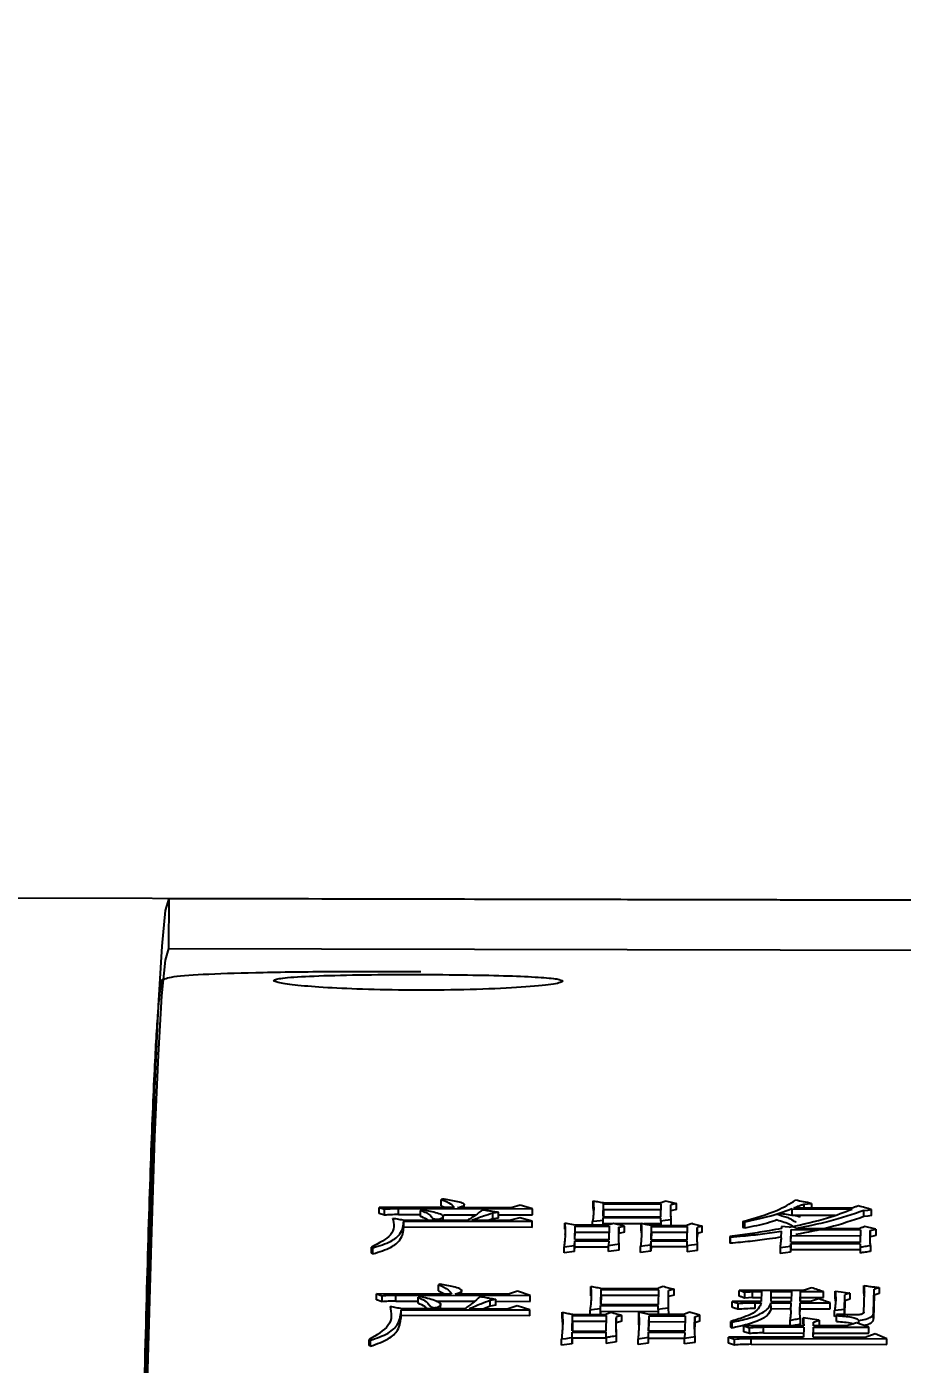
# Model space of a CAD drawing. Header units: millimetres. Extents: x 2454 to 4226, y 715 to 1968.
# Drawn here: x 2842.8 to 2855.07, y 1821.59 to 1840.33 of the extents above; entities that cross this region are included whole.
import ezdxf

# ---------------------------------------------------------------- set-up
doc = ezdxf.new("R2010")
doc.units = ezdxf.units.MM
doc.layers.add('标注', color=3, linetype='Continuous', lineweight=13)
doc.styles.add('SLDTEXTSTYLE1', font='txt.shx', dxfattribs={"width": 0.7, "bigfont": 'gbcbig.shx'})
doc.dimstyles.new('SLDDIMSTYLE12$0', dxfattribs={"dimtxt": 12, "dimasz": 10, "dimexe": 0, "dimexo": 0.0625, "dimgap": 0.875, "dimtad": 1, "dimdec": 1, "dimlfac": 1.8, "dimrnd": 1e-09, "dimzin": 12, "dimdsep": 46, "dimtxsty": 'SLDTEXTSTYLE1', "dimcen": 0.09, "dimdle": 8.16, "dimclrd": 3, "dimclre": 3, "dimadec": 0, "dimazin": 3, "dimtfac": 1, "dimtdec": 1, "dimtofl": 0, "dimtmove": 0, "dimatfit": 3, "dimfxl": 0, "dimfrac": 2, "dimtolj": 1, "dimlwd": 5, "dimlwe": 5, "dimarcsym": 0})

# ---------------------------------------------------------------- blocks, each defined once
blk = doc.blocks.new('*D56')
at = {"layer": 'Defpoints', "color": 0, "transparency": 16777216}
for p in [(3032.639, 1924.435), (3032.639, 1854.79), (2793.431, 1778.896)]:
    blk.add_point(p, dxfattribs=at)
at = {"layer": '标注', "color": 3, "linetype": 'Continuous', "lineweight": 5, "transparency": 16777216}
for p, q in [((3032.639, 1924.372), (3032.639, 1854.79)), ((2803.431, 1854.79), (3022.639, 1854.79))]:
    blk.add_line(p, q, dxfattribs=at)
at = {"layer": '标注', "color": 3, "lineweight": 5, "transparency": 16777216}
blk.add_line((2793.431, 1778.958), (2793.431, 1854.79), dxfattribs=at)
at = {"layer": '标注', "color": 3, "transparency": 16777216}
for points in [[(2803.431, 1856.457), (2803.431, 1853.123), (2793.431, 1854.79)], [(3022.639, 1856.457), (3022.639, 1853.123), (3032.639, 1854.79)]]:
    blk.add_solid(points, dxfattribs=at)
at = {"layer": '标注', "color": 0, "transparency": 16777216, "insert": (2913.035, 1869.379), "char_height": 12, "attachment_point": 5, "style": 'SLDTEXTSTYLE1'}
blk.add_mtext('\\A1;{\\H2.28571x;290}', dxfattribs=at)

msp = doc.modelspace()

# ---------------------------------------------------------------- linework, layer by layer
at = {"color": 7, "linetype": 'Continuous', "lineweight": 25}
for p, q in [((2890.687, 1828.021), (2841.19, 1828.127)), ((2844.789, 1828.119), (2844.788, 1827.419)), ((2844.789, 1828.119), (2885.287, 1828.033)), ((2844.788, 1827.419), (2885.186, 1827.332)), ((2848.627, 1823.907), (2848.607, 1823.899)), ((2848.607, 1823.813), (2848.607, 1823.899)), ((2847.737, 1823.704), (2847.737, 1823.789)), ((2847.737, 1823.789), (2847.814, 1823.767)), ((2848.789, 1823.787), (2847.737, 1823.789)), ((2847.814, 1823.682), (2847.737, 1823.704)), ((2847.814, 1823.682), (2847.814, 1823.767)), ((2848.009, 1823.69), (2848.009, 1823.775)), ((2848.009, 1823.775), (2849.888, 1823.771)), ((2848.009, 1823.69), (2848.32, 1823.689)), ((2848.32, 1823.664), (2848.32, 1823.749)), ((2848.607, 1823.813), (2848.666, 1823.787)), ((2849.587, 1823.785), (2848.837, 1823.787)), ((2848.928, 1823.787), (2848.928, 1823.838)), ((2849.331, 1823.713), (2849.41, 1823.724)), ((2849.715, 1823.821), (2849.587, 1823.785)), ((2849.888, 1823.771), (2849.715, 1823.821)), ((2850.742, 1823.746), (2850.739, 1823.795)), ((2850.742, 1823.759), (2850.743, 1823.735)), ((2850.878, 1823.661), (2850.883, 1823.841)), ((2850.884, 1823.756), (2850.881, 1823.661)), ((2850.883, 1823.841), (2851.691, 1823.839)), ((2851.689, 1823.754), (2850.884, 1823.756)), ((2850.894, 1823.855), (2851.672, 1823.853)), ((2851.686, 1823.659), (2851.691, 1823.839)), ((2851.827, 1823.743), (2851.827, 1823.828)), ((2851.906, 1823.759), (2851.827, 1823.743)), ((2853.519, 1823.768), (2854.366, 1823.766)), ((2853.519, 1823.768), (2853.52, 1823.683)), ((2854.367, 1823.78), (2853.549, 1823.782)), ((2854.531, 1823.661), (2854.531, 1823.746)), ((2848.082, 1823.513), (2848.082, 1823.598)), ((2848.082, 1823.598), (2849.883, 1823.595)), ((2849.883, 1823.51), (2848.082, 1823.513)), ((2848.092, 1823.613), (2848.978, 1823.611)), ((2848.636, 1823.612), (2848.636, 1823.67)), ((2848.642, 1823.688), (2849.096, 1823.687)), ((2849.036, 1823.611), (2849.581, 1823.61)), ((2849.332, 1823.628), (2849.279, 1823.61)), ((2849.41, 1823.639), (2849.332, 1823.628)), ((2849.41, 1823.686), (2849.888, 1823.685)), ((2849.709, 1823.646), (2849.581, 1823.61)), ((2849.883, 1823.595), (2849.709, 1823.646)), ((2850.485, 1823.541), (2850.339, 1823.568)), ((2850.479, 1823.339), (2850.484, 1823.527)), ((2850.484, 1823.527), (2850.961, 1823.526)), ((2850.942, 1823.54), (2850.485, 1823.541)), ((2850.73, 1823.541), (2850.73, 1823.593)), ((2850.876, 1823.607), (2850.877, 1823.647)), ((2850.877, 1823.647), (2851.685, 1823.645)), ((2850.877, 1823.562), (2850.877, 1823.647)), ((2850.877, 1823.562), (2850.877, 1823.54)), ((2851.007, 1823.561), (2850.877, 1823.562)), ((2850.878, 1823.661), (2851.686, 1823.659)), ((2851.021, 1823.566), (2850.942, 1823.54)), ((2850.961, 1823.526), (2850.956, 1823.338)), ((2851.176, 1823.528), (2851.021, 1823.566)), ((2851.41, 1823.561), (2851.04, 1823.561)), ((2851.097, 1823.511), (2851.176, 1823.528)), ((2851.684, 1823.56), (2851.449, 1823.56)), ((2851.549, 1823.336), (2851.555, 1823.524)), ((2851.555, 1823.524), (2852.061, 1823.523)), ((2851.556, 1823.539), (2852.042, 1823.538)), ((2851.684, 1823.599), (2851.685, 1823.645)), ((2851.684, 1823.599), (2851.684, 1823.539)), ((2851.831, 1823.538), (2851.831, 1823.616)), ((2852.056, 1823.335), (2852.061, 1823.523)), ((2852.197, 1823.426), (2852.197, 1823.511)), ((2852.833, 1823.594), (2852.833, 1823.509)), ((2852.862, 1823.5), (2852.861, 1823.585)), ((2853.376, 1823.523), (2853.375, 1823.494)), ((2853.52, 1823.683), (2854.129, 1823.682)), ((2850.342, 1823.423), (2850.343, 1823.4)), ((2850.476, 1823.255), (2850.478, 1823.324)), ((2850.478, 1823.324), (2850.955, 1823.323)), ((2850.478, 1823.239), (2850.478, 1823.324)), ((2850.956, 1823.338), (2850.479, 1823.339)), ((2850.481, 1823.339), (2850.484, 1823.442)), ((2850.484, 1823.442), (2850.959, 1823.441)), ((2850.955, 1823.323), (2850.953, 1823.257)), ((2851.176, 1823.443), (2851.097, 1823.426)), ((2851.547, 1823.262), (2851.549, 1823.322)), ((2851.549, 1823.336), (2852.056, 1823.335)), ((2851.549, 1823.322), (2852.055, 1823.32)), ((2851.549, 1823.237), (2851.549, 1823.322)), ((2851.555, 1823.439), (2851.552, 1823.336)), ((2852.059, 1823.438), (2851.555, 1823.439)), ((2852.053, 1823.252), (2852.055, 1823.32)), ((2852.197, 1823.426), (2852.195, 1823.373)), ((2852.266, 1823.444), (2852.197, 1823.426)), ((2852.661, 1823.288), (2852.66, 1823.373)), ((2853.371, 1823.365), (2853.374, 1823.459)), ((2853.505, 1823.302), (2853.511, 1823.479)), ((2853.508, 1823.302), (2853.511, 1823.395)), ((2853.511, 1823.479), (2854.484, 1823.477)), ((2853.511, 1823.395), (2854.482, 1823.392)), ((2854.465, 1823.492), (2853.579, 1823.494)), ((2854.484, 1823.477), (2854.479, 1823.3)), ((2854.617, 1823.353), (2854.62, 1823.465)), ((2854.618, 1823.31), (2854.62, 1823.38)), ((2847.633, 1823.234), (2847.652, 1823.225)), ((2847.652, 1823.141), (2847.633, 1823.15)), ((2850.33, 1823.237), (2850.476, 1823.255)), ((2850.33, 1823.153), (2850.33, 1823.237)), ((2850.476, 1823.171), (2850.33, 1823.153)), ((2850.476, 1823.171), (2850.478, 1823.239)), ((2850.478, 1823.239), (2850.953, 1823.238)), ((2850.953, 1823.257), (2851.1, 1823.278)), ((2850.953, 1823.173), (2850.953, 1823.257)), ((2851.1, 1823.193), (2850.953, 1823.173)), ((2851.401, 1823.16), (2851.401, 1823.244)), ((2851.547, 1823.177), (2851.401, 1823.16)), ((2851.549, 1823.237), (2851.547, 1823.177)), ((2852.053, 1823.236), (2851.549, 1823.237)), ((2852.053, 1823.252), (2852.053, 1823.167)), ((2852.2, 1823.185), (2852.053, 1823.167)), ((2852.2, 1823.185), (2852.2, 1823.269)), ((2853.504, 1823.245), (2853.505, 1823.284)), ((2853.504, 1823.245), (2853.504, 1823.161)), ((2853.504, 1823.161), (2853.505, 1823.2)), ((2854.479, 1823.3), (2853.505, 1823.302)), ((2853.505, 1823.284), (2854.478, 1823.282)), ((2853.505, 1823.284), (2853.505, 1823.2)), ((2853.505, 1823.2), (2854.477, 1823.198)), ((2854.478, 1823.282), (2854.477, 1823.234)), ((2854.624, 1823.258), (2854.624, 1823.173)), ((2847.702, 1822.494), (2847.702, 1822.578)), ((2847.702, 1822.578), (2847.779, 1822.552)), ((2848.753, 1822.576), (2847.702, 1822.578)), ((2848.592, 1822.715), (2848.572, 1822.705)), ((2848.572, 1822.621), (2848.572, 1822.705)), ((2848.572, 1822.621), (2848.661, 1822.576)), ((2849.552, 1822.574), (2848.802, 1822.576)), ((2848.893, 1822.575), (2848.892, 1822.635)), ((2849.679, 1822.616), (2849.552, 1822.574)), ((2849.853, 1822.557), (2849.679, 1822.616)), ((2850.706, 1822.55), (2850.704, 1822.601)), ((2850.843, 1822.431), (2850.848, 1822.639)), ((2850.848, 1822.639), (2851.656, 1822.637)), ((2850.858, 1822.655), (2851.637, 1822.653)), ((2851.651, 1822.429), (2851.656, 1822.637)), ((2851.792, 1822.54), (2851.792, 1822.624)), ((2853.681, 1822.626), (2852.785, 1822.628)), ((2852.785, 1822.545), (2852.785, 1822.628)), ((2852.863, 1822.519), (2852.863, 1822.602)), ((2852.97, 1822.612), (2853.096, 1822.612)), ((2853.096, 1822.612), (2853.093, 1822.472)), ((2853.229, 1822.471), (2853.233, 1822.611)), ((2853.233, 1822.611), (2853.515, 1822.611)), ((2853.233, 1822.528), (2853.233, 1822.611)), ((2853.515, 1822.611), (2853.511, 1822.471)), ((2853.638, 1822.47), (2853.642, 1822.61)), ((2853.642, 1822.61), (2853.963, 1822.61)), ((2853.642, 1822.527), (2853.642, 1822.61)), ((2853.963, 1822.526), (2853.963, 1822.61)), ((2854.129, 1822.532), (2854.129, 1822.616)), ((2854.258, 1822.36), (2854.263, 1822.567)), ((2854.53, 1822.323), (2854.537, 1822.596)), ((2854.666, 1822.316), (2854.674, 1822.644)), ((2854.743, 1822.582), (2854.675, 1822.56)), ((2847.779, 1822.468), (2847.702, 1822.494)), ((2847.779, 1822.468), (2847.779, 1822.552)), ((2847.974, 1822.478), (2847.974, 1822.561)), ((2847.974, 1822.561), (2849.853, 1822.557)), ((2847.974, 1822.478), (2848.285, 1822.477)), ((2848.285, 1822.448), (2848.285, 1822.531)), ((2848.535, 1822.476), (2849.077, 1822.475)), ((2848.6, 1822.373), (2848.6, 1822.442)), ((2849.296, 1822.406), (2849.204, 1822.371)), ((2849.296, 1822.49), (2849.374, 1822.503)), ((2849.375, 1822.419), (2849.296, 1822.406)), ((2849.375, 1822.475), (2849.853, 1822.474)), ((2849.674, 1822.413), (2849.546, 1822.371)), ((2849.848, 1822.353), (2849.674, 1822.413)), ((2850.841, 1822.368), (2850.842, 1822.414)), ((2850.842, 1822.414), (2851.65, 1822.412)), ((2850.842, 1822.331), (2850.842, 1822.414)), ((2850.843, 1822.431), (2851.651, 1822.429)), ((2850.848, 1822.555), (2850.845, 1822.431)), ((2851.654, 1822.554), (2850.848, 1822.555)), ((2851.649, 1822.359), (2851.65, 1822.412)), ((2851.871, 1822.56), (2851.792, 1822.54)), ((2851.796, 1822.296), (2851.795, 1822.379)), ((2853.093, 1822.472), (2852.684, 1822.473)), ((2852.684, 1822.389), (2852.684, 1822.473)), ((2852.771, 1822.363), (2852.771, 1822.446)), ((2852.97, 1822.528), (2853.094, 1822.528)), ((2853.005, 1822.455), (2853.092, 1822.455)), ((2853.005, 1822.372), (2853.005, 1822.455)), ((2853.228, 1822.455), (2853.511, 1822.454)), ((2853.229, 1822.372), (2853.228, 1822.455)), ((2853.229, 1822.471), (2853.511, 1822.471)), ((2853.231, 1822.471), (2853.233, 1822.528)), ((2853.233, 1822.528), (2853.513, 1822.527)), ((2853.508, 1822.345), (2853.511, 1822.454)), ((2853.634, 1822.345), (2853.637, 1822.454)), ((2853.637, 1822.454), (2854.056, 1822.453)), ((2853.638, 1822.371), (2853.637, 1822.454)), ((2853.784, 1822.47), (2853.638, 1822.47)), ((2853.64, 1822.47), (2853.642, 1822.527)), ((2853.642, 1822.527), (2853.963, 1822.526)), ((2854.132, 1822.483), (2854.129, 1822.532)), ((2854.132, 1822.499), (2854.133, 1822.475)), ((2854.264, 1822.483), (2854.258, 1822.277)), ((2854.332, 1822.506), (2854.264, 1822.483)), ((2854.675, 1822.56), (2854.666, 1822.233)), ((2848.047, 1822.274), (2848.047, 1822.357)), ((2848.047, 1822.357), (2849.848, 1822.353)), ((2849.848, 1822.27), (2848.047, 1822.274)), ((2848.057, 1822.374), (2848.943, 1822.372)), ((2849.001, 1822.372), (2849.546, 1822.371)), ((2850.444, 1822.059), (2850.449, 1822.276)), ((2850.449, 1822.192), (2850.446, 1822.059)), ((2850.449, 1822.276), (2850.926, 1822.274)), ((2850.924, 1822.191), (2850.449, 1822.192)), ((2850.45, 1822.292), (2850.907, 1822.291)), ((2850.695, 1822.292), (2850.695, 1822.352)), ((2850.842, 1822.331), (2850.841, 1822.291)), ((2851.649, 1822.329), (2850.842, 1822.331)), ((2850.921, 1822.058), (2850.926, 1822.274)), ((2851.062, 1822.174), (2851.062, 1822.257)), ((2851.141, 1822.194), (2851.062, 1822.174)), ((2851.52, 1822.29), (2851.375, 1822.324)), ((2851.514, 1822.057), (2851.52, 1822.273)), ((2852.007, 1822.289), (2851.52, 1822.29)), ((2851.52, 1822.273), (2852.026, 1822.272)), ((2851.649, 1822.359), (2851.649, 1822.29)), ((2851.796, 1822.296), (2851.748, 1822.289)), ((2852.086, 1822.322), (2852.007, 1822.289)), ((2852.026, 1822.272), (2852.021, 1822.056)), ((2852.231, 1822.278), (2852.086, 1822.322)), ((2852.162, 1822.258), (2852.231, 1822.278)), ((2852.231, 1822.195), (2852.162, 1822.175)), ((2852.667, 1822.11), (2852.667, 1822.193)), ((2853.229, 1822.372), (2853.509, 1822.371)), ((2853.635, 1822.285), (2853.634, 1822.345)), ((2853.635, 1822.287), (2853.638, 1822.371)), ((2853.638, 1822.371), (2854.056, 1822.37)), ((2853.903, 1822.208), (2853.68, 1822.242)), ((2853.825, 1822.181), (2853.903, 1822.208)), ((2854.121, 1822.261), (2854.121, 1822.344)), ((2854.149, 1822.264), (2854.121, 1822.261)), ((2854.149, 1822.291), (2854.149, 1822.274)), ((2854.149, 1822.191), (2854.149, 1822.274)), ((2854.666, 1822.233), (2854.666, 1822.316)), ((2850.441, 1821.963), (2850.443, 1822.042)), ((2850.443, 1822.042), (2850.92, 1822.041)), ((2850.443, 1821.959), (2850.443, 1822.042)), ((2850.444, 1822.059), (2850.921, 1822.058)), ((2850.918, 1821.966), (2850.92, 1822.041)), ((2851.512, 1821.971), (2851.514, 1822.04)), ((2852.021, 1822.056), (2851.514, 1822.057)), ((2851.514, 1822.04), (2852.02, 1822.039)), ((2851.514, 1821.957), (2851.514, 1822.04)), ((2851.517, 1822.057), (2851.52, 1822.19)), ((2851.52, 1822.19), (2852.024, 1822.189)), ((2852.02, 1822.039), (2852.018, 1821.96)), ((2852.85, 1822.132), (2852.927, 1822.105)), ((2853.687, 1822.13), (2852.85, 1822.132)), ((2852.85, 1822.049), (2852.85, 1822.132)), ((2852.927, 1822.022), (2852.85, 1822.049)), ((2852.927, 1822.022), (2852.927, 1822.105)), ((2853.122, 1822.115), (2853.687, 1822.113)), ((2853.122, 1822.032), (2853.122, 1822.115)), ((2853.122, 1822.032), (2853.685, 1822.03)), ((2853.681, 1822.159), (2853.684, 1822.13)), ((2853.687, 1822.113), (2853.683, 1821.97)), ((2853.82, 1821.97), (2853.823, 1822.113)), ((2853.822, 1821.97), (2853.823, 1822.03)), ((2853.823, 1822.113), (2854.602, 1822.111)), ((2853.823, 1822.03), (2854.602, 1822.028)), ((2853.824, 1822.13), (2853.825, 1822.181)), ((2854.291, 1822.129), (2853.824, 1822.13)), ((2853.825, 1822.13), (2853.825, 1822.181)), ((2854.428, 1822.173), (2854.291, 1822.129)), ((2854.602, 1822.111), (2854.428, 1822.173)), ((2854.687, 1822.019), (2854.55, 1821.968)), ((2854.851, 1821.95), (2854.687, 1822.019)), ((2847.598, 1821.938), (2847.617, 1821.928)), ((2847.617, 1821.845), (2847.598, 1821.856)), ((2850.295, 1821.86), (2850.295, 1821.943)), ((2850.441, 1821.88), (2850.295, 1821.86)), ((2850.443, 1821.959), (2850.441, 1821.88)), ((2850.918, 1821.958), (2850.443, 1821.959)), ((2850.918, 1821.966), (2850.918, 1821.883)), ((2851.065, 1821.907), (2850.918, 1821.883)), ((2851.065, 1821.907), (2851.065, 1821.989)), ((2851.366, 1821.951), (2851.512, 1821.971)), ((2851.366, 1821.868), (2851.366, 1821.951)), ((2851.512, 1821.888), (2851.366, 1821.868)), ((2851.512, 1821.888), (2851.514, 1821.957)), ((2851.514, 1821.957), (2852.018, 1821.956)), ((2852.018, 1821.96), (2852.165, 1821.98)), ((2852.018, 1821.877), (2852.018, 1821.96)), ((2852.165, 1821.897), (2852.018, 1821.877)), ((2852.632, 1821.972), (2852.719, 1821.944)), ((2853.683, 1821.97), (2852.632, 1821.972)), ((2852.632, 1821.889), (2852.632, 1821.972)), ((2852.719, 1821.862), (2852.632, 1821.889)), ((2852.719, 1821.862), (2852.719, 1821.944)), ((2852.953, 1821.872), (2852.953, 1821.954)), ((2852.953, 1821.954), (2854.851, 1821.95)), ((2852.953, 1821.872), (2854.851, 1821.867)), ((2854.55, 1821.968), (2853.82, 1821.97))]:
    msp.add_line(p, q, dxfattribs=at)
at = {"color": 7, "linetype": 'Continuous', "lineweight": 25, "flags": 128}
for points in [[(2844.789, 1828.119), (2844.74, 1827.952), (2844.691, 1827.449), (2844.641, 1826.614), (2844.591, 1825.45), (2844.541, 1823.963), (2844.492, 1822.159), (2844.443, 1820.048), (2844.395, 1817.638), (2844.349, 1814.942), (2844.303, 1811.971), (2844.26, 1808.74), (2844.218, 1805.264), (2844.178, 1801.559), (2844.14, 1797.641), (2844.104, 1793.53), (2844.071, 1789.245), (2844.041, 1784.805), (2844.013, 1780.232), (2843.988, 1775.546), (2843.966, 1770.769), (2843.948, 1765.925), (2843.932, 1761.034), (2843.92, 1756.121)], [(2844.788, 1827.419), (2844.739, 1827.252), (2844.69, 1826.755), (2844.641, 1825.928), (2844.591, 1824.775), (2844.542, 1823.302), (2844.493, 1821.516), (2844.445, 1819.425), (2844.398, 1817.039), (2844.351, 1814.369), (2844.307, 1811.428), (2844.263, 1808.228), (2844.222, 1804.786), (2844.182, 1801.116), (2844.145, 1797.237), (2844.109, 1793.166), (2844.077, 1788.923), (2844.046, 1784.526), (2844.019, 1779.997), (2843.994, 1775.357), (2843.982, 1772.692)], [(2850.739, 1823.795), (2850.739, 1823.843), (2850.739, 1823.88)], [(2848.32, 1823.749), (2848.33, 1823.753), (2848.34, 1823.757)], [(2849.332, 1823.628), (2849.331, 1823.675), (2849.331, 1823.713)], [(2849.41, 1823.639), (2849.41, 1823.686), (2849.41, 1823.724)], [(2849.888, 1823.685), (2849.888, 1823.733), (2849.888, 1823.771)], [(2850.884, 1823.756), (2850.883, 1823.803), (2850.883, 1823.841)], [(2851.906, 1823.759), (2851.906, 1823.807), (2851.906, 1823.844)], [(2853.319, 1823.697), (2853.32, 1823.698), (2853.331, 1823.701), (2853.342, 1823.704)], [(2853.687, 1823.835), (2853.741, 1823.84), (2853.795, 1823.846)], [(2853.687, 1823.835), (2853.687, 1823.787), (2853.687, 1823.782)], [(2853.795, 1823.846), (2853.795, 1823.798), (2853.795, 1823.782)], [(2854.531, 1823.746), (2854.585, 1823.753), (2854.639, 1823.76)], [(2854.639, 1823.675), (2854.639, 1823.723), (2854.639, 1823.76)], [(2849.883, 1823.51), (2849.883, 1823.557), (2849.883, 1823.595)], [(2850.34, 1823.483), (2850.34, 1823.53), (2850.339, 1823.568)], [(2850.484, 1823.442), (2850.484, 1823.489), (2850.484, 1823.527)], [(2850.876, 1823.607), (2850.833, 1823.603), (2850.79, 1823.598), (2850.73, 1823.593)], [(2850.876, 1823.54), (2850.876, 1823.569), (2850.876, 1823.607)], [(2851.097, 1823.511), (2851.097, 1823.463), (2851.097, 1823.426)], [(2851.176, 1823.443), (2851.176, 1823.491), (2851.176, 1823.528)], [(2851.411, 1823.483), (2851.41, 1823.531), (2851.41, 1823.568)], [(2851.555, 1823.439), (2851.555, 1823.487), (2851.555, 1823.524)], [(2851.831, 1823.616), (2851.788, 1823.611), (2851.746, 1823.606), (2851.684, 1823.599)], [(2852.266, 1823.444), (2852.266, 1823.491), (2852.266, 1823.529)], [(2852.861, 1823.585), (2852.847, 1823.589), (2852.833, 1823.594)], [(2852.862, 1823.5), (2852.847, 1823.504), (2852.833, 1823.509)], [(2853.482, 1823.511), (2853.429, 1823.517), (2853.376, 1823.523)], [(2854.639, 1823.675), (2854.585, 1823.668), (2854.531, 1823.661)], [(2852.651, 1823.384), (2852.651, 1823.337), (2852.651, 1823.3)], [(2853.511, 1823.395), (2853.511, 1823.442), (2853.511, 1823.479)], [(2854.62, 1823.465), (2854.62, 1823.418), (2854.62, 1823.38)], [(2854.698, 1823.483), (2854.699, 1823.435), (2854.699, 1823.398)], [(2847.633, 1823.15), (2847.633, 1823.18), (2847.633, 1823.207), (2847.633, 1823.234)], [(2847.652, 1823.141), (2847.652, 1823.171), (2847.652, 1823.198), (2847.652, 1823.225)], [(2850.476, 1823.171), (2850.476, 1823.218), (2850.476, 1823.255)], [(2851.1, 1823.193), (2851.1, 1823.241), (2851.1, 1823.278)], [(2851.547, 1823.262), (2851.505, 1823.257), (2851.462, 1823.252), (2851.401, 1823.244)], [(2851.547, 1823.177), (2851.547, 1823.225), (2851.547, 1823.262)], [(2852.2, 1823.269), (2852.157, 1823.264), (2852.115, 1823.259), (2852.053, 1823.252)], [(2853.357, 1823.228), (2853.43, 1823.237), (2853.504, 1823.245)], [(2853.357, 1823.228), (2853.357, 1823.18), (2853.357, 1823.143)], [(2853.504, 1823.161), (2853.431, 1823.152), (2853.357, 1823.143)], [(2854.477, 1823.234), (2854.477, 1823.187), (2854.477, 1823.15)], [(2850.704, 1822.601), (2850.703, 1822.648), (2850.703, 1822.684)], [(2850.848, 1822.555), (2850.848, 1822.602), (2850.848, 1822.639)], [(2851.871, 1822.56), (2851.871, 1822.606), (2851.871, 1822.643)], [(2852.863, 1822.602), (2852.906, 1822.606), (2852.938, 1822.609), (2852.97, 1822.612)], [(2852.97, 1822.528), (2852.97, 1822.575), (2852.97, 1822.612)], [(2854.129, 1822.616), (2854.213, 1822.605), (2854.273, 1822.597), (2854.332, 1822.589)], [(2854.264, 1822.483), (2854.264, 1822.53), (2854.263, 1822.567)], [(2854.332, 1822.589), (2854.332, 1822.543), (2854.332, 1822.506)], [(2854.53, 1822.612), (2854.53, 1822.658), (2854.53, 1822.695)], [(2854.675, 1822.56), (2854.675, 1822.607), (2854.674, 1822.644)], [(2854.743, 1822.666), (2854.743, 1822.619), (2854.743, 1822.582)], [(2848.285, 1822.531), (2848.29, 1822.534), (2848.297, 1822.537), (2848.305, 1822.541)], [(2849.296, 1822.406), (2849.296, 1822.453), (2849.296, 1822.49)], [(2849.375, 1822.419), (2849.375, 1822.466), (2849.374, 1822.503)], [(2849.853, 1822.474), (2849.853, 1822.52), (2849.853, 1822.557)], [(2851.795, 1822.379), (2851.753, 1822.373), (2851.71, 1822.368), (2851.649, 1822.359)], [(2852.97, 1822.528), (2852.916, 1822.524), (2852.863, 1822.519)], [(2854.056, 1822.37), (2854.056, 1822.416), (2854.056, 1822.453)], [(2849.848, 1822.27), (2849.848, 1822.317), (2849.848, 1822.353)], [(2850.304, 1822.239), (2850.304, 1822.286), (2850.304, 1822.323)], [(2850.449, 1822.192), (2850.449, 1822.239), (2850.449, 1822.276)], [(2850.841, 1822.368), (2850.798, 1822.363), (2850.754, 1822.358), (2850.695, 1822.352)], [(2850.841, 1822.291), (2850.841, 1822.331), (2850.841, 1822.368)], [(2851.141, 1822.194), (2851.14, 1822.241), (2851.14, 1822.277)], [(2851.375, 1822.24), (2851.375, 1822.287), (2851.375, 1822.324)], [(2851.52, 1822.19), (2851.52, 1822.237), (2851.52, 1822.273)], [(2852.162, 1822.258), (2852.162, 1822.212), (2852.162, 1822.175)], [(2852.231, 1822.195), (2852.231, 1822.242), (2852.231, 1822.278)], [(2852.667, 1822.193), (2852.676, 1822.188), (2852.686, 1822.183)], [(2853.495, 1822.208), (2853.495, 1822.162), (2853.495, 1822.131)], [(2853.642, 1822.152), (2853.641, 1822.198), (2853.641, 1822.235)], [(2853.681, 1822.159), (2853.681, 1822.205), (2853.68, 1822.242)], [(2853.903, 1822.208), (2853.904, 1822.161), (2853.904, 1822.13)], [(2854.258, 1822.36), (2854.215, 1822.355), (2854.168, 1822.35), (2854.121, 1822.344)], [(2854.258, 1822.277), (2854.258, 1822.324), (2854.258, 1822.36)], [(2854.458, 1822.162), (2854.458, 1822.172), (2854.458, 1822.206)], [(2852.686, 1822.1), (2852.676, 1822.105), (2852.667, 1822.11)], [(2852.686, 1822.1), (2852.686, 1822.13), (2852.686, 1822.157), (2852.686, 1822.183)], [(2853.823, 1822.03), (2853.823, 1822.077), (2853.823, 1822.113)], [(2854.602, 1822.028), (2854.602, 1822.075), (2854.602, 1822.111)], [(2847.598, 1821.856), (2847.598, 1821.886), (2847.598, 1821.912), (2847.598, 1821.938)], [(2847.617, 1821.845), (2847.617, 1821.875), (2847.617, 1821.902), (2847.617, 1821.928)], [(2850.441, 1821.963), (2850.399, 1821.957), (2850.356, 1821.951), (2850.295, 1821.943)], [(2850.441, 1821.88), (2850.441, 1821.927), (2850.441, 1821.963)], [(2851.512, 1821.888), (2851.512, 1821.935), (2851.512, 1821.971)], [(2852.165, 1821.897), (2852.165, 1821.944), (2852.165, 1821.98)], [(2854.851, 1821.867), (2854.851, 1821.914), (2854.851, 1821.95)]]:
    msp.add_lwpolyline(points, dxfattribs=at)
at = {"color": 7, "linetype": 'Continuous', "lineweight": 25}
for points, knots in [([(2844.689, 1826.972), (2844.725, 1826.991), (2844.799, 1827.027), (2845.323, 1827.063), (2846.11, 1827.086), (2847.146, 1827.098), (2847.925, 1827.097), (2848.321, 1827.097)], [0, 0, 0, 0, 0.184904, 0.370075, 0.564934, 0.778648, 1, 1, 1, 1]), ([(2843.979, 1772.695), (2843.981, 1773.153), (2843.99, 1775.448), (2844.008, 1779.538), (2844.036, 1784.857), (2844.072, 1790.529), (2844.116, 1796.438), (2844.17, 1802.411), (2844.23, 1807.886), (2844.294, 1812.774), (2844.361, 1817.034), (2844.426, 1820.301), (2844.485, 1822.717), (2844.539, 1824.466), (2844.591, 1825.737), (2844.641, 1826.594), (2844.673, 1826.846), (2844.689, 1826.972)], [0, 0, 0, 0, 0.015982, 0.079971, 0.143956, 0.207938, 0.29112, 0.374568, 0.45775, 0.540927, 0.624368, 0.707543, 0.76895, 0.830357, 0.891763, 0.945879, 1, 1, 1, 1]), ([(2850.314, 1826.96), (2850.297, 1826.971), (2850.264, 1826.992), (2849.983, 1827.017), (2849.552, 1827.036), (2848.965, 1827.049), (2848.263, 1827.054), (2847.526, 1827.051), (2846.876, 1827.037), (2846.431, 1827.013), (2846.24, 1826.981), (2846.276, 1826.945), (2846.499, 1826.908), (2846.888, 1826.874), (2847.432, 1826.846), (2848.108, 1826.831), (2848.845, 1826.835), (2849.534, 1826.859), (2850.043, 1826.897), (2850.282, 1826.933), (2850.306, 1826.953), (2850.314, 1826.96)], [0, 0, 0, 0, 0.045822, 0.091814, 0.140485, 0.193898, 0.252615, 0.314733, 0.376987, 0.434762, 0.486088, 0.532887, 0.578622, 0.626347, 0.678147, 0.735419, 0.797023, 0.859506, 0.918953, 0.972133, 1, 1, 1, 1]), ([(2848.607, 1823.899), (2848.658, 1823.88), (2848.748, 1823.848), (2848.776, 1823.805), (2848.789, 1823.787)], [0, 0, 0, 0, 0.565821, 1, 1, 1, 1]), ([(2848.837, 1823.787), (2848.856, 1823.791), (2848.892, 1823.8), (2848.925, 1823.815), (2848.934, 1823.827), (2848.93, 1823.839), (2848.892, 1823.856), (2848.79, 1823.881), (2848.692, 1823.897), (2848.627, 1823.907)], [0, 0, 0, 0, 0.1207964, 0.2377542, 0.2839081, 0.3303299, 0.4243308, 0.6202445, 1, 1, 1, 1]), ([(2850.739, 1823.88), (2850.741, 1823.849), (2850.747, 1823.786), (2850.741, 1823.69), (2850.734, 1823.625), (2850.73, 1823.593)], [0, 0, 0, 0, 0.333348, 0.666568, 1, 1, 1, 1]), ([(2850.739, 1823.88), (2850.752, 1823.878), (2850.779, 1823.874), (2850.83, 1823.865), (2850.869, 1823.859), (2850.894, 1823.855)], [0, 0, 0, 0, 0.2577875, 0.515575, 1, 1, 1, 1]), ([(2851.672, 1823.853), (2851.682, 1823.857), (2851.701, 1823.863), (2851.727, 1823.872), (2851.743, 1823.878), (2851.751, 1823.881)], [0, 0, 0, 0, 0.384046, 0.692023, 1, 1, 1, 1]), ([(2851.751, 1823.881), (2851.777, 1823.875), (2851.816, 1823.866), (2851.867, 1823.853), (2851.893, 1823.847), (2851.906, 1823.844)], [0, 0, 0, 0, 0.5, 0.75, 1, 1, 1, 1]), ([(2852.833, 1823.594), (2853.005, 1823.643), (2853.309, 1823.729), (2853.492, 1823.842), (2853.572, 1823.89)], [0, 0, 0, 0, 0.565913, 1, 1, 1, 1]), ([(2853.795, 1823.846), (2853.757, 1823.853), (2853.683, 1823.868), (2853.609, 1823.883), (2853.572, 1823.89)], [0, 0, 0, 0, 0.5, 1, 1, 1, 1]), ([(2847.814, 1823.767), (2847.85, 1823.769), (2847.914, 1823.774), (2847.98, 1823.775), (2848.009, 1823.775)], [0, 0, 0, 0, 0.558776, 1, 1, 1, 1]), ([(2848.009, 1823.69), (2847.972, 1823.689), (2847.906, 1823.689), (2847.843, 1823.684), (2847.814, 1823.682)], [0, 0, 0, 0, 0.5611538, 1, 1, 1, 1]), ([(2848.32, 1823.749), (2848.346, 1823.738), (2848.403, 1823.716), (2848.464, 1823.676), (2848.475, 1823.64), (2848.521, 1823.626), (2848.541, 1823.623), (2848.562, 1823.623), (2848.583, 1823.626), (2848.606, 1823.633), (2848.625, 1823.644), (2848.64, 1823.657), (2848.637, 1823.671), (2848.605, 1823.693), (2848.505, 1823.724), (2848.405, 1823.745), (2848.34, 1823.757), (2848.34, 1823.757)], [0, 0, 0, 0, 0.118915, 0.255033, 0.3903, 0.410217, 0.430101, 0.450488, 0.468438, 0.491867, 0.540043, 0.576412, 0.613196, 0.663362, 0.784679, 0.997714, 1, 1, 1, 1]), ([(2849.187, 1823.758), (2849.154, 1823.73), (2849.108, 1823.692), (2849.031, 1823.643), (2848.995, 1823.622), (2848.978, 1823.611)], [0, 0, 0, 0, 0.550283, 0.775099, 1, 1, 1, 1]), ([(2849.036, 1823.611), (2849.063, 1823.621), (2849.117, 1823.641), (2849.212, 1823.676), (2849.287, 1823.699), (2849.331, 1823.713)], [0, 0, 0, 0, 0.284329, 0.568686, 1, 1, 1, 1]), ([(2849.187, 1823.758), (2849.214, 1823.754), (2849.264, 1823.746), (2849.339, 1823.735), (2849.386, 1823.727), (2849.41, 1823.724)], [0, 0, 0, 0, 0.363875, 0.681938, 1, 1, 1, 1]), ([(2851.831, 1823.616), (2851.828, 1823.649), (2851.825, 1823.698), (2851.826, 1823.768), (2851.827, 1823.806), (2851.827, 1823.828)], [0, 0, 0, 0, 0.4566215, 0.6849212, 1, 1, 1, 1]), ([(2851.828, 1823.655), (2851.827, 1823.67), (2851.826, 1823.692), (2851.826, 1823.701), (2851.826, 1823.704)], [0, 0, 0, 0, 0.668607, 1, 1, 1, 1]), ([(2851.906, 1823.844), (2851.899, 1823.843), (2851.886, 1823.84), (2851.867, 1823.836), (2851.847, 1823.832), (2851.834, 1823.829), (2851.827, 1823.828)], [0, 0, 0, 0, 0.2500001, 0.5000003, 0.7500004, 1, 1, 1, 1]), ([(2853.519, 1823.768), (2853.413, 1823.729), (2853.22, 1823.658), (2852.972, 1823.608), (2852.861, 1823.585)], [0, 0, 0, 0, 0.554947, 1, 1, 1, 1]), ([(2853.313, 1823.695), (2853.359, 1823.681), (2853.428, 1823.661), (2853.51, 1823.63), (2853.534, 1823.607), (2853.557, 1823.594), (2853.574, 1823.59), (2853.58, 1823.589), (2853.582, 1823.589)], [0, 0, 0, 0, 0.443256, 0.664593, 0.858762, 0.956228, 0.981842, 1, 1, 1, 1]), ([(2853.644, 1823.655), (2853.612, 1823.662), (2853.519, 1823.682), (2853.413, 1823.695), (2853.342, 1823.704)], [0, 0, 0, 0, 0.337667, 1, 1, 1, 1]), ([(2853.482, 1823.511), (2853.67, 1823.553), (2854.002, 1823.625), (2854.256, 1823.724), (2854.366, 1823.766)], [0, 0, 0, 0, 0.565308, 1, 1, 1, 1]), ([(2853.549, 1823.782), (2853.567, 1823.79), (2853.598, 1823.803), (2853.644, 1823.821), (2853.673, 1823.83), (2853.687, 1823.835)], [0, 0, 0, 0, 0.4263958, 0.7128373, 1, 1, 1, 1]), ([(2854.531, 1823.746), (2854.374, 1823.692), (2854.091, 1823.595), (2853.737, 1823.525), (2853.579, 1823.494)], [0, 0, 0, 0, 0.5550598, 1, 1, 1, 1]), ([(2854.456, 1823.811), (2854.441, 1823.806), (2854.411, 1823.796), (2854.382, 1823.786), (2854.367, 1823.78)], [0, 0, 0, 0, 0.499998, 1, 1, 1, 1]), ([(2854.639, 1823.76), (2854.608, 1823.769), (2854.547, 1823.786), (2854.486, 1823.803), (2854.456, 1823.811)], [0, 0, 0, 0, 0.5, 1, 1, 1, 1]), ([(2847.927, 1823.639), (2847.945, 1823.559), (2847.977, 1823.415), (2847.738, 1823.29), (2847.633, 1823.234)], [0, 0, 0, 0, 0.556731, 1, 1, 1, 1]), ([(2847.652, 1823.225), (2847.742, 1823.253), (2847.918, 1823.307), (2848.068, 1823.442), (2848.077, 1823.539), (2848.082, 1823.598)], [0, 0, 0, 0, 0.2883621, 0.5664153, 1, 1, 1, 1]), ([(2847.652, 1823.141), (2847.742, 1823.168), (2847.918, 1823.223), (2848.068, 1823.357), (2848.077, 1823.454), (2848.082, 1823.513)], [0, 0, 0, 0, 0.288478, 0.566518, 1, 1, 1, 1]), ([(2847.927, 1823.639), (2847.955, 1823.635), (2848.01, 1823.626), (2848.064, 1823.617), (2848.092, 1823.613)], [0, 0, 0, 0, 0.4998834, 1, 1, 1, 1]), ([(2848.424, 1823.612), (2848.398, 1823.628), (2848.367, 1823.646), (2848.326, 1823.661), (2848.32, 1823.664)], [0, 0, 0, 0, 0.85571, 1, 1, 1, 1]), ([(2850.339, 1823.568), (2850.342, 1823.533), (2850.348, 1823.461), (2850.343, 1823.37), (2850.336, 1823.295), (2850.332, 1823.256), (2850.33, 1823.237)], [0, 0, 0, 0, 0.320886, 0.660346, 0.83017, 1, 1, 1, 1]), ([(2851.1, 1823.278), (2851.098, 1823.322), (2851.094, 1823.383), (2851.096, 1823.46), (2851.097, 1823.494), (2851.097, 1823.511)], [0, 0, 0, 0, 0.5573376, 0.7786669, 1, 1, 1, 1]), ([(2851.41, 1823.568), (2851.412, 1823.543), (2851.416, 1823.494), (2851.416, 1823.415), (2851.41, 1823.332), (2851.404, 1823.273), (2851.401, 1823.244)], [0, 0, 0, 0, 0.2326628, 0.4653423, 0.7326393, 1, 1, 1, 1]), ([(2851.41, 1823.568), (2851.423, 1823.566), (2851.449, 1823.56), (2851.497, 1823.551), (2851.533, 1823.543), (2851.556, 1823.539)], [0, 0, 0, 0, 0.264295, 0.52859, 1, 1, 1, 1]), ([(2852.042, 1823.538), (2852.052, 1823.542), (2852.071, 1823.548), (2852.097, 1823.558), (2852.113, 1823.564), (2852.121, 1823.567)], [0, 0, 0, 0, 0.384046, 0.692023, 1, 1, 1, 1]), ([(2852.121, 1823.567), (2852.145, 1823.56), (2852.181, 1823.551), (2852.23, 1823.538), (2852.254, 1823.532), (2852.266, 1823.529)], [0, 0, 0, 0, 0.5, 0.75, 1, 1, 1, 1]), ([(2852.2, 1823.269), (2852.197, 1823.302), (2852.193, 1823.359), (2852.194, 1823.439), (2852.196, 1823.487), (2852.197, 1823.511)], [0, 0, 0, 0, 0.396039, 0.697993, 1, 1, 1, 1]), ([(2852.266, 1823.529), (2852.26, 1823.527), (2852.249, 1823.524), (2852.232, 1823.52), (2852.214, 1823.516), (2852.203, 1823.513), (2852.197, 1823.511)], [0, 0, 0, 0, 0.25, 0.5, 0.750001, 1, 1, 1, 1]), ([(2853.313, 1823.615), (2853.27, 1823.6), (2853.14, 1823.554), (2852.974, 1823.522), (2852.862, 1823.5)], [0, 0, 0, 0, 0.325954, 1, 1, 1, 1]), ([(2853.578, 1823.505), (2853.576, 1823.505), (2853.57, 1823.505), (2853.555, 1823.51), (2853.531, 1823.524), (2853.499, 1823.552), (2853.413, 1823.58), (2853.348, 1823.601), (2853.313, 1823.61), (2853.313, 1823.61)], [0, 0, 0, 0, 0.0099124, 0.0448245, 0.1433349, 0.360611, 0.6772081, 0.995482, 1, 1, 1, 1]), ([(2854.531, 1823.661), (2854.374, 1823.607), (2854.091, 1823.51), (2853.737, 1823.44), (2853.579, 1823.409)], [0, 0, 0, 0, 0.554998, 1, 1, 1, 1]), ([(2854.544, 1823.521), (2854.531, 1823.516), (2854.504, 1823.506), (2854.478, 1823.497), (2854.465, 1823.492)], [0, 0, 0, 0, 0.499998, 1, 1, 1, 1]), ([(2854.698, 1823.483), (2854.673, 1823.489), (2854.621, 1823.502), (2854.57, 1823.514), (2854.544, 1823.521)], [0, 0, 0, 0, 0.5, 1, 1, 1, 1]), ([(2851.414, 1823.435), (2851.414, 1823.435), (2851.414, 1823.437), (2851.413, 1823.441), (2851.413, 1823.446), (2851.413, 1823.45), (2851.413, 1823.455), (2851.412, 1823.46), (2851.412, 1823.465), (2851.412, 1823.469), (2851.411, 1823.475), (2851.411, 1823.48), (2851.411, 1823.483)], [0, 0, 0, 0, 0.039314, 0.135432, 0.23155, 0.327668, 0.423787, 0.519905, 0.616023, 0.712142, 0.80826, 1, 1, 1, 1]), ([(2851.414, 1823.434), (2851.414, 1823.434), (2851.414, 1823.437), (2851.414, 1823.415), (2851.414, 1823.405), (2851.414, 1823.402)], [0, 0, 0, 0, 0.077067, 0.716745, 1, 1, 1, 1]), ([(2852.195, 1823.348), (2852.195, 1823.351), (2852.195, 1823.368), (2852.195, 1823.371), (2852.195, 1823.373)], [0, 0, 0, 0, 0.152694, 1, 1, 1, 1]), ([(2853.375, 1823.494), (2853.318, 1823.484), (2853.175, 1823.457), (2852.934, 1823.419), (2852.746, 1823.396), (2852.651, 1823.384)], [0, 0, 0, 0, 0.243138, 0.620388, 1, 1, 1, 1]), ([(2852.66, 1823.373), (2852.66, 1823.374), (2852.658, 1823.376), (2852.655, 1823.38), (2852.652, 1823.383), (2852.651, 1823.384)], [0, 0, 0, 0, 0.25, 0.625, 1, 1, 1, 1]), ([(2852.66, 1823.373), (2852.72, 1823.378), (2852.872, 1823.392), (2853.113, 1823.419), (2853.287, 1823.446), (2853.374, 1823.459)], [0, 0, 0, 0, 0.245382, 0.621267, 1, 1, 1, 1]), ([(2853.374, 1823.374), (2853.318, 1823.366), (2853.176, 1823.343), (2852.938, 1823.313), (2852.753, 1823.296), (2852.661, 1823.288)], [0, 0, 0, 0, 0.242998, 0.620258, 1, 1, 1, 1]), ([(2853.371, 1823.365), (2853.369, 1823.347), (2853.366, 1823.315), (2853.361, 1823.269), (2853.359, 1823.242), (2853.357, 1823.228)], [0, 0, 0, 0, 0.399626, 0.699812, 1, 1, 1, 1]), ([(2854.624, 1823.258), (2854.622, 1823.268), (2854.619, 1823.29), (2854.617, 1823.321), (2854.617, 1823.343), (2854.617, 1823.353)], [0, 0, 0, 0, 0.324082, 0.66195, 1, 1, 1, 1]), ([(2854.62, 1823.465), (2854.633, 1823.468), (2854.659, 1823.474), (2854.685, 1823.48), (2854.698, 1823.483)], [0, 0, 0, 0, 0.5, 1, 1, 1, 1]), ([(2854.699, 1823.398), (2854.686, 1823.395), (2854.659, 1823.389), (2854.633, 1823.383), (2854.62, 1823.38)], [0, 0, 0, 0, 0.499999, 1, 1, 1, 1]), ([(2852.661, 1823.288), (2852.659, 1823.29), (2852.656, 1823.294), (2852.653, 1823.298), (2852.651, 1823.3)], [0, 0, 0, 0, 0.500003, 1, 1, 1, 1]), ([(2854.477, 1823.234), (2854.501, 1823.238), (2854.55, 1823.246), (2854.599, 1823.254), (2854.624, 1823.258)], [0, 0, 0, 0, 0.499999, 1, 1, 1, 1]), ([(2854.624, 1823.173), (2854.599, 1823.17), (2854.55, 1823.162), (2854.501, 1823.154), (2854.477, 1823.15)], [0, 0, 0, 0, 0.5, 1, 1, 1, 1]), ([(2848.572, 1822.705), (2848.623, 1822.684), (2848.712, 1822.646), (2848.741, 1822.597), (2848.753, 1822.576)], [0, 0, 0, 0, 0.565821, 1, 1, 1, 1]), ([(2848.802, 1822.576), (2848.82, 1822.581), (2848.856, 1822.591), (2848.89, 1822.608), (2848.899, 1822.623), (2848.895, 1822.636), (2848.857, 1822.656), (2848.755, 1822.685), (2848.657, 1822.703), (2848.592, 1822.715)], [0, 0, 0, 0, 0.12083, 0.2378179, 0.2839594, 0.3303696, 0.4243477, 0.6202102, 1, 1, 1, 1]), ([(2850.703, 1822.684), (2850.706, 1822.648), (2850.712, 1822.575), (2850.706, 1822.464), (2850.698, 1822.389), (2850.695, 1822.352)], [0, 0, 0, 0, 0.333348, 0.666568, 1, 1, 1, 1]), ([(2850.703, 1822.684), (2850.717, 1822.682), (2850.743, 1822.677), (2850.795, 1822.667), (2850.833, 1822.66), (2850.858, 1822.655)], [0, 0, 0, 0, 0.257787, 0.515575, 1, 1, 1, 1]), ([(2851.637, 1822.653), (2851.647, 1822.658), (2851.665, 1822.665), (2851.692, 1822.676), (2851.708, 1822.682), (2851.716, 1822.685)], [0, 0, 0, 0, 0.384046, 0.692023, 1, 1, 1, 1]), ([(2851.716, 1822.685), (2851.742, 1822.678), (2851.78, 1822.668), (2851.832, 1822.654), (2851.858, 1822.647), (2851.871, 1822.643)], [0, 0, 0, 0, 0.5, 0.75, 1, 1, 1, 1]), ([(2851.795, 1822.379), (2851.793, 1822.417), (2851.79, 1822.473), (2851.791, 1822.555), (2851.792, 1822.599), (2851.792, 1822.624)], [0, 0, 0, 0, 0.4566215, 0.6849212, 1, 1, 1, 1]), ([(2851.871, 1822.643), (2851.864, 1822.642), (2851.851, 1822.639), (2851.831, 1822.634), (2851.812, 1822.629), (2851.799, 1822.626), (2851.792, 1822.624)], [0, 0, 0, 0, 0.25, 0.5, 0.75, 1, 1, 1, 1]), ([(2852.785, 1822.628), (2852.798, 1822.624), (2852.824, 1822.615), (2852.85, 1822.607), (2852.863, 1822.602)], [0, 0, 0, 0, 0.500001, 1, 1, 1, 1]), ([(2853.799, 1822.665), (2853.779, 1822.658), (2853.74, 1822.646), (2853.701, 1822.633), (2853.681, 1822.626)], [0, 0, 0, 0, 0.500001, 1, 1, 1, 1]), ([(2853.963, 1822.61), (2853.936, 1822.619), (2853.881, 1822.637), (2853.826, 1822.656), (2853.799, 1822.665)], [0, 0, 0, 0, 0.5, 1, 1, 1, 1]), ([(2854.129, 1822.616), (2854.132, 1822.587), (2854.138, 1822.529), (2854.134, 1822.453), (2854.127, 1822.391), (2854.123, 1822.36), (2854.121, 1822.344)], [0, 0, 0, 0, 0.31657, 0.658111, 0.82905, 1, 1, 1, 1]), ([(2854.332, 1822.589), (2854.327, 1822.588), (2854.315, 1822.584), (2854.298, 1822.578), (2854.281, 1822.573), (2854.269, 1822.569), (2854.263, 1822.567)], [0, 0, 0, 0, 0.25, 0.5, 0.75, 1, 1, 1, 1]), ([(2854.53, 1822.695), (2854.531, 1822.684), (2854.534, 1822.662), (2854.536, 1822.628), (2854.537, 1822.606), (2854.537, 1822.596)], [0, 0, 0, 0, 0.344583, 0.672243, 1, 1, 1, 1]), ([(2854.53, 1822.695), (2854.558, 1822.691), (2854.607, 1822.685), (2854.679, 1822.675), (2854.722, 1822.669), (2854.743, 1822.666)], [0, 0, 0, 0, 0.394364, 0.697182, 1, 1, 1, 1]), ([(2854.536, 1822.553), (2854.535, 1822.562), (2854.534, 1822.581), (2854.531, 1822.601), (2854.53, 1822.612)], [0, 0, 0, 0, 0.4428593, 1, 1, 1, 1]), ([(2854.743, 1822.666), (2854.737, 1822.664), (2854.726, 1822.66), (2854.709, 1822.655), (2854.692, 1822.649), (2854.68, 1822.645), (2854.674, 1822.644)], [0, 0, 0, 0, 0.2500003, 0.5000003, 0.7500004, 1, 1, 1, 1]), ([(2847.892, 1822.404), (2847.91, 1822.312), (2847.942, 1822.145), (2847.703, 1822.002), (2847.598, 1821.938)], [0, 0, 0, 0, 0.5567307, 1, 1, 1, 1]), ([(2847.779, 1822.552), (2847.815, 1822.555), (2847.879, 1822.561), (2847.945, 1822.561), (2847.974, 1822.561)], [0, 0, 0, 0, 0.558776, 1, 1, 1, 1]), ([(2847.974, 1822.478), (2847.937, 1822.477), (2847.871, 1822.477), (2847.807, 1822.471), (2847.779, 1822.468)], [0, 0, 0, 0, 0.561154, 1, 1, 1, 1]), ([(2847.892, 1822.404), (2847.92, 1822.399), (2847.974, 1822.389), (2848.029, 1822.379), (2848.057, 1822.374)], [0, 0, 0, 0, 0.499883, 1, 1, 1, 1]), ([(2848.285, 1822.531), (2848.319, 1822.515), (2848.382, 1822.486), (2848.428, 1822.441), (2848.448, 1822.41), (2848.471, 1822.395), (2848.488, 1822.388), (2848.502, 1822.385), (2848.517, 1822.385), (2848.535, 1822.387), (2848.561, 1822.394), (2848.587, 1822.405), (2848.603, 1822.422), (2848.604, 1822.439), (2848.578, 1822.462), (2848.513, 1822.488), (2848.416, 1822.516), (2848.342, 1822.533), (2848.305, 1822.541)], [0, 0, 0, 0, 0.156974, 0.283392, 0.359244, 0.397477, 0.412842, 0.428372, 0.439697, 0.455031, 0.482215, 0.525717, 0.568194, 0.61083, 0.65056, 0.755037, 0.8749, 1, 1, 1, 1]), ([(2848.405, 1822.373), (2848.396, 1822.382), (2848.371, 1822.41), (2848.319, 1822.433), (2848.285, 1822.448)], [0, 0, 0, 0, 0.327734, 1, 1, 1, 1]), ([(2849.152, 1822.542), (2849.119, 1822.51), (2849.073, 1822.465), (2848.995, 1822.41), (2848.96, 1822.385), (2848.943, 1822.372)], [0, 0, 0, 0, 0.550283, 0.775099, 1, 1, 1, 1]), ([(2849.001, 1822.372), (2849.028, 1822.384), (2849.081, 1822.407), (2849.177, 1822.447), (2849.252, 1822.474), (2849.296, 1822.49)], [0, 0, 0, 0, 0.284329, 0.568686, 1, 1, 1, 1]), ([(2849.152, 1822.542), (2849.179, 1822.538), (2849.229, 1822.529), (2849.304, 1822.515), (2849.351, 1822.507), (2849.374, 1822.503)], [0, 0, 0, 0, 0.363875, 0.681938, 1, 1, 1, 1]), ([(2850.707, 1822.562), (2850.707, 1822.548), (2850.708, 1822.515), (2850.707, 1822.492), (2850.706, 1822.479)], [0, 0, 0, 0, 0.436285, 1, 1, 1, 1]), ([(2851.793, 1822.42), (2851.792, 1822.435), (2851.791, 1822.456), (2851.791, 1822.487), (2851.791, 1822.485), (2851.791, 1822.485)], [0, 0, 0, 0, 0.643012, 0.961655, 1, 1, 1, 1]), ([(2853.092, 1822.455), (2853.082, 1822.427), (2853.063, 1822.369), (2852.931, 1822.272), (2852.768, 1822.223), (2852.667, 1822.193)], [0, 0, 0, 0, 0.272965, 0.5503337, 1, 1, 1, 1]), ([(2852.684, 1822.473), (2852.698, 1822.468), (2852.727, 1822.459), (2852.756, 1822.451), (2852.771, 1822.446)], [0, 0, 0, 0, 0.5, 1, 1, 1, 1]), ([(2852.771, 1822.363), (2852.756, 1822.367), (2852.727, 1822.376), (2852.698, 1822.385), (2852.684, 1822.389)], [0, 0, 0, 0, 0.500001, 1, 1, 1, 1]), ([(2852.686, 1822.183), (2852.766, 1822.2), (2852.925, 1822.233), (2853.101, 1822.303), (2853.204, 1822.379), (2853.22, 1822.43), (2853.228, 1822.455)], [0, 0, 0, 0, 0.290292, 0.572241, 0.787705, 1, 1, 1, 1]), ([(2852.771, 1822.446), (2852.814, 1822.449), (2852.891, 1822.455), (2852.97, 1822.455), (2853.005, 1822.455)], [0, 0, 0, 0, 0.559159, 1, 1, 1, 1]), ([(2852.863, 1822.519), (2852.85, 1822.523), (2852.824, 1822.532), (2852.798, 1822.54), (2852.785, 1822.545)], [0, 0, 0, 0, 0.500001, 1, 1, 1, 1]), ([(2853.892, 1822.509), (2853.874, 1822.503), (2853.838, 1822.49), (2853.802, 1822.477), (2853.784, 1822.47)], [0, 0, 0, 0, 0.500001, 1, 1, 1, 1]), ([(2854.056, 1822.453), (2854.029, 1822.463), (2853.974, 1822.481), (2853.919, 1822.5), (2853.892, 1822.509)], [0, 0, 0, 0, 0.5, 1, 1, 1, 1]), ([(2847.617, 1821.928), (2847.707, 1821.96), (2847.883, 1822.022), (2848.033, 1822.177), (2848.041, 1822.289), (2848.047, 1822.357)], [0, 0, 0, 0, 0.2883621, 0.5664153, 1, 1, 1, 1]), ([(2847.617, 1821.845), (2847.707, 1821.877), (2847.883, 1821.939), (2848.033, 1822.094), (2848.042, 1822.206), (2848.047, 1822.274)], [0, 0, 0, 0, 0.288478, 0.566518, 1, 1, 1, 1]), ([(2850.304, 1822.323), (2850.307, 1822.286), (2850.312, 1822.214), (2850.309, 1822.114), (2850.302, 1822.024), (2850.297, 1821.97), (2850.295, 1821.943)], [0, 0, 0, 0, 0.289815, 0.579659, 0.78982, 1, 1, 1, 1]), ([(2850.304, 1822.323), (2850.317, 1822.32), (2850.344, 1822.314), (2850.392, 1822.304), (2850.427, 1822.297), (2850.45, 1822.292)], [0, 0, 0, 0, 0.2711937, 0.5423873, 1, 1, 1, 1]), ([(2850.308, 1822.183), (2850.308, 1822.185), (2850.308, 1822.189), (2850.307, 1822.197), (2850.307, 1822.204), (2850.306, 1822.212), (2850.306, 1822.22), (2850.305, 1822.229), (2850.305, 1822.236), (2850.304, 1822.239)], [0, 0, 0, 0, 0.10731, 0.245966, 0.384623, 0.52328, 0.661936, 0.800593, 1, 1, 1, 1]), ([(2850.306, 1822.211), (2850.306, 1822.211), (2850.306, 1822.214), (2850.308, 1822.133), (2850.308, 1822.115), (2850.307, 1822.1), (2850.306, 1822.085), (2850.305, 1822.07), (2850.305, 1822.058)], [0, 0, 0, 0, 0.0027743, 0.4471449, 0.6938767, 0.727483, 0.7770061, 1, 1, 1, 1]), ([(2850.907, 1822.291), (2850.918, 1822.295), (2850.936, 1822.302), (2850.962, 1822.312), (2850.978, 1822.318), (2850.986, 1822.321)], [0, 0, 0, 0, 0.406188, 0.703094, 1, 1, 1, 1]), ([(2850.986, 1822.321), (2851.012, 1822.314), (2851.05, 1822.303), (2851.102, 1822.288), (2851.128, 1822.281), (2851.14, 1822.277)], [0, 0, 0, 0, 0.5, 0.75, 1, 1, 1, 1]), ([(2851.065, 1821.989), (2851.063, 1822.039), (2851.059, 1822.109), (2851.061, 1822.198), (2851.062, 1822.238), (2851.062, 1822.257)], [0, 0, 0, 0, 0.5518177, 0.7759068, 1, 1, 1, 1]), ([(2851.14, 1822.277), (2851.134, 1822.276), (2851.121, 1822.272), (2851.101, 1822.267), (2851.082, 1822.262), (2851.069, 1822.259), (2851.062, 1822.257)], [0, 0, 0, 0, 0.25, 0.5, 0.75, 1, 1, 1, 1]), ([(2851.375, 1822.324), (2851.377, 1822.295), (2851.381, 1822.238), (2851.381, 1822.147), (2851.375, 1822.052), (2851.369, 1821.985), (2851.366, 1821.951)], [0, 0, 0, 0, 0.232773, 0.465563, 0.73275, 1, 1, 1, 1]), ([(2851.379, 1822.147), (2851.379, 1822.148), (2851.379, 1822.152), (2851.379, 1822.157), (2851.379, 1822.162), (2851.378, 1822.167), (2851.378, 1822.173), (2851.378, 1822.18), (2851.378, 1822.187), (2851.377, 1822.194), (2851.377, 1822.199), (2851.377, 1822.205), (2851.377, 1822.21), (2851.377, 1822.216), (2851.376, 1822.221), (2851.376, 1822.226), (2851.376, 1822.233), (2851.376, 1822.237), (2851.375, 1822.24)], [0, 0, 0, 0, 0.045957, 0.103284, 0.160611, 0.217937, 0.275264, 0.332591, 0.447244, 0.504571, 0.561898, 0.619225, 0.676551, 0.733878, 0.791205, 0.848531, 0.905858, 1, 1, 1, 1]), ([(2852.165, 1821.98), (2852.162, 1822.018), (2852.158, 1822.084), (2852.159, 1822.176), (2852.161, 1822.231), (2852.162, 1822.258)], [0, 0, 0, 0, 0.4029471, 0.7014489, 1, 1, 1, 1]), ([(2853.229, 1822.372), (2853.217, 1822.34), (2853.192, 1822.275), (2853.011, 1822.172), (2852.811, 1822.128), (2852.686, 1822.1)], [0, 0, 0, 0, 0.270608, 0.547671, 1, 1, 1, 1]), ([(2853.005, 1822.372), (2852.961, 1822.372), (2852.882, 1822.371), (2852.805, 1822.365), (2852.771, 1822.363)], [0, 0, 0, 0, 0.560793, 1, 1, 1, 1]), ([(2853.508, 1822.345), (2853.507, 1822.331), (2853.506, 1822.301), (2853.5, 1822.255), (2853.497, 1822.224), (2853.495, 1822.208)], [0, 0, 0, 0, 0.319722, 0.659848, 1, 1, 1, 1]), ([(2853.495, 1822.208), (2853.519, 1822.213), (2853.568, 1822.222), (2853.617, 1822.231), (2853.641, 1822.235)], [0, 0, 0, 0, 0.500001, 1, 1, 1, 1]), ([(2853.641, 1822.235), (2853.639, 1822.248), (2853.635, 1822.272), (2853.634, 1822.309), (2853.634, 1822.333), (2853.634, 1822.345)], [0, 0, 0, 0, 0.340346, 0.67008, 1, 1, 1, 1]), ([(2853.68, 1822.242), (2853.682, 1822.23), (2853.685, 1822.206), (2853.687, 1822.169), (2853.687, 1822.143), (2853.687, 1822.13)], [0, 0, 0, 0, 0.316167, 0.658025, 1, 1, 1, 1]), ([(2854.53, 1822.323), (2854.529, 1822.318), (2854.527, 1822.308), (2854.512, 1822.297), (2854.484, 1822.287), (2854.433, 1822.284), (2854.32, 1822.286), (2854.225, 1822.289), (2854.149, 1822.291)], [0, 0, 0, 0, 0.100594, 0.16141, 0.224441, 0.354836, 0.487692, 1, 1, 1, 1]), ([(2854.149, 1822.274), (2854.22, 1822.269), (2854.318, 1822.262), (2854.43, 1822.236), (2854.449, 1822.216), (2854.458, 1822.206)], [0, 0, 0, 0, 0.574102, 0.793058, 1, 1, 1, 1]), ([(2854.149, 1822.191), (2854.223, 1822.187), (2854.31, 1822.183), (2854.378, 1822.163), (2854.388, 1822.16)], [0, 0, 0, 0, 0.8500339, 1, 1, 1, 1]), ([(2854.458, 1822.206), (2854.493, 1822.212), (2854.561, 1822.223), (2854.631, 1822.252), (2854.664, 1822.285), (2854.665, 1822.306), (2854.666, 1822.316)], [0, 0, 0, 0, 0.292307, 0.573425, 0.787765, 1, 1, 1, 1]), ([(2854.529, 1822.137), (2854.539, 1822.139), (2854.581, 1822.147), (2854.631, 1822.169), (2854.665, 1822.202), (2854.665, 1822.223), (2854.666, 1822.233)], [0, 0, 0, 0, 0.107371, 0.462067, 0.732383, 1, 1, 1, 1]), ([(2851.062, 1822.022), (2851.062, 1822.04), (2851.061, 1822.066), (2851.061, 1822.107), (2851.061, 1822.102), (2851.061, 1822.102)], [0, 0, 0, 0, 0.642421, 0.98273, 1, 1, 1, 1]), ([(2851.379, 1822.149), (2851.379, 1822.143), (2851.379, 1822.136), (2851.379, 1822.132), (2851.379, 1822.131)], [0, 0, 0, 0, 0.780371, 1, 1, 1, 1]), ([(2852.162, 1822.175), (2852.161, 1822.157), (2852.161, 1822.137), (2852.16, 1822.118), (2852.16, 1822.117)], [0, 0, 0, 0, 0.954871, 1, 1, 1, 1]), ([(2852.16, 1822.069), (2852.16, 1822.071), (2852.16, 1822.093), (2852.16, 1822.106), (2852.16, 1822.118)], [0, 0, 0, 0, 0.073367, 1, 1, 1, 1]), ([(2852.927, 1822.105), (2852.963, 1822.108), (2853.027, 1822.114), (2853.093, 1822.114), (2853.122, 1822.115)], [0, 0, 0, 0, 0.558776, 1, 1, 1, 1]), ([(2853.122, 1822.032), (2853.085, 1822.031), (2853.02, 1822.031), (2852.956, 1822.025), (2852.927, 1822.022)], [0, 0, 0, 0, 0.561154, 1, 1, 1, 1]), ([(2853.642, 1822.152), (2853.617, 1822.147), (2853.578, 1822.14), (2853.539, 1822.133), (2853.524, 1822.131)], [0, 0, 0, 0, 0.6266467, 1, 1, 1, 1]), ([(2851.065, 1821.989), (2851.051, 1821.987), (2851.023, 1821.983), (2850.974, 1821.975), (2850.939, 1821.969), (2850.918, 1821.966)], [0, 0, 0, 0, 0.284146, 0.568292, 1, 1, 1, 1]), ([(2852.719, 1821.944), (2852.762, 1821.948), (2852.839, 1821.954), (2852.918, 1821.954), (2852.953, 1821.954)], [0, 0, 0, 0, 0.559159, 1, 1, 1, 1]), ([(2852.953, 1821.872), (2852.909, 1821.871), (2852.83, 1821.871), (2852.753, 1821.864), (2852.719, 1821.862)], [0, 0, 0, 0, 0.560793, 1, 1, 1, 1])]:
    msp.add_open_spline(points, degree=3, knots=knots, dxfattribs=at)

# ---------------------------------------------------------------- dimensions: what is measured, and where the dimension line sits
at = {"layer": '标注'}
dim = msp.add_linear_dim(base=(3032.639, 1854.79), p1=(2793.431, 1778.896), p2=(3032.639, 1924.435), text='{\\H2.28571x;290}', dimstyle='SLDDIMSTYLE12$0', override={"dimtdec": 3, "dimtzin": 0}, dxfattribs=at)
dim.commit()
dim.dimension.update_dxf_attribs({"geometry": '*D56', "text_midpoint": (2913.035, 1854.79), "dimtype": 160})

doc.saveas('drawing.dxf')
